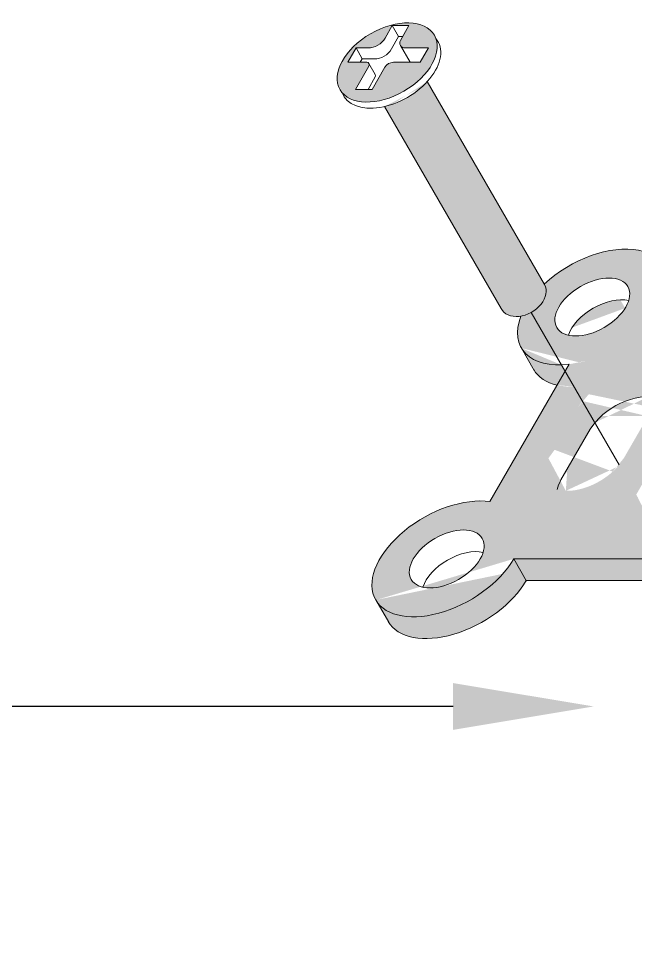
# Model space of a CAD drawing. Header units: metres. Extents: x -692 to 1029, y -233 to 3386.
# Drawn here: x 231.1 to 234.61, y -220.59 to -215.27 of the extents above; entities that cross this region are included whole.
import ezdxf

# ---------------------------------------------------------------- set-up
doc = ezdxf.new("R2010")
doc.units = ezdxf.units.M

# ---------------------------------------------------------------- blocks, each defined once
blk = doc.blocks.new('*E100')
at = {"lineweight": 0, "transparency": 33554687}
h = blk.add_hatch(color=252, dxfattribs=at)
h.dxf.hatch_style = 1
edge = h.paths.add_edge_path(flags=17)
edge.add_ellipse((10.6741, 9.69), major_axis=(-0.2023, -0.1168), ratio=0.57735, start_angle=360.1787, end_angle=407.1803)
edge.add_line((10.5861, 9.5249), (10.4998, 9.6744))
edge.add_ellipse((10.4768, 9.7187), major_axis=(-0.061, -0.0352), ratio=0.707107, start_angle=62.5657, end_angle=88.1573, ccw=False)
edge.add_ellipse((10.6741, 9.69), major_axis=(-0.2023, -0.1168), ratio=0.57735, start_angle=323.9924, end_angle=360.1787)
edge = h.paths.add_edge_path()
edge.add_ellipse((10.7397, 9.4033), major_axis=(-0.1138, -0.0657), ratio=0.57735, start_angle=135, end_angle=303.3651, ccw=False)
edge.add_line((10.847, 9.4033), (10.7636, 9.2588))
edge.add_ellipse((10.6563, 9.2588), major_axis=(-0.1138, -0.0657), ratio=0.57735, start_angle=123.3651, end_angle=135, ccw=False)
edge.add_ellipse((10.6563, 9.2588), major_axis=(-0.1138, -0.0657), ratio=0.57735, start_angle=28.1255, end_angle=123.3651, ccw=False)
edge.add_ellipse((10.6563, 9.2588), major_axis=(-0.1138, -0.0657), ratio=0.57735, start_angle=-45, end_angle=28.1255, ccw=False)
edge.add_line((10.549, 9.2588), (10.6325, 9.4033))
edge.add_ellipse((10.7397, 9.4033), major_axis=(-0.1138, -0.0657), ratio=0.57735, start_angle=303.3651, end_angle=315, ccw=False)
edge.add_line((10.6455, 9.422), (10.5967, 9.5065))
edge.add_line((10.5967, 9.5065), (10.3823, 9.1352))
edge.add_ellipse((10.2595, 8.9719), major_axis=(-0.2023, -0.1168), ratio=0.57735, start_angle=216.3729, end_angle=360.1787)
edge.add_ellipse((10.2595, 8.9719), major_axis=(-0.2023, -0.1168), ratio=0.57735, start_angle=360.1787, end_angle=495.0363)
edge.add_line((10.4502, 8.972), (10.8364, 8.972))
edge.add_line((10.8364, 8.972), (10.8708, 9.0316))
edge.add_line((10.8708, 9.0316), (10.8449, 9.0765))
edge.add_arc((11.2821, 9.3816), 0.5332, 205.093, 214.907, ccw=False)
edge.add_line((10.7993, 9.1555), (11.1079, 9.6901))
edge.add_line((11.1079, 9.6901), (10.8648, 9.6901))
edge.add_ellipse((10.6741, 9.69), major_axis=(-0.2023, -0.1168), ratio=0.57735, start_angle=135.0363, end_angle=179.5577)
edge.add_ellipse((10.6741, 9.69), major_axis=(-0.2023, -0.1168), ratio=0.57735, start_angle=179.5577, end_angle=291.6185)
edge.add_line((10.5369, 9.7555), (10.5378, 9.7539))
edge.add_ellipse((10.4768, 9.7187), major_axis=(-0.061, -0.0352), ratio=0.707107, start_angle=88.1573, end_angle=180, ccw=False)
edge.add_line((10.4998, 9.6744), (10.5861, 9.5249))
edge.add_ellipse((10.6741, 9.69), major_axis=(-0.2023, -0.1168), ratio=0.57735, start_angle=407.1803, end_angle=413.6088)
edge.add_line((10.6084, 9.5267), (10.5967, 9.5065))
edge.add_line((10.5967, 9.5065), (10.6455, 9.422))
edge = h.paths.add_edge_path(flags=0)
edge.add_ellipse((10.6741, 9.69), major_axis=(-0.1011, -0.0584), ratio=0.57735, start_angle=0, end_angle=147.9725, ccw=False)
edge.add_ellipse((10.6741, 9.69), major_axis=(-0.1011, -0.0584), ratio=0.57735, start_angle=147.9725, end_angle=360, ccw=False)
edge = h.paths.add_edge_path(flags=16)
edge.add_ellipse((10.2595, 8.9719), major_axis=(-0.1011, -0.0584), ratio=0.57735, start_angle=147.9725, end_angle=360, ccw=False)
edge.add_ellipse((10.2595, 8.9719), major_axis=(-0.1011, -0.0584), ratio=0.57735, start_angle=0, end_angle=147.9725, ccw=False)
edge = h.paths.add_edge_path(flags=17)
edge.add_ellipse((10.7755, 9.3414), major_axis=(-0.1138, -0.0657), ratio=0.57735, start_angle=208.1255, end_angle=303.3651, ccw=False)
edge.add_ellipse((10.7397, 9.4033), major_axis=(-0.1138, -0.0657), ratio=0.57735, start_angle=135, end_angle=303.3651)
edge.add_line((10.6455, 9.422), (10.6812, 9.3601))
edge = h.paths.add_edge_path(flags=17)
edge.add_ellipse((10.7755, 9.3414), major_axis=(-0.1138, -0.0657), ratio=0.57735, start_angle=303.3651, end_angle=315, ccw=False)
edge.add_line((10.6812, 9.3601), (10.6455, 9.422))
edge.add_ellipse((10.7397, 9.4033), major_axis=(-0.1138, -0.0657), ratio=0.57735, start_angle=303.3651, end_angle=315)
edge.add_line((10.6325, 9.4033), (10.549, 9.2588))
edge.add_ellipse((10.6563, 9.2588), major_axis=(-0.1138, -0.0657), ratio=0.57735, start_angle=-45, end_angle=28.1255)
edge.add_ellipse((10.6921, 9.1969), major_axis=(-0.1138, -0.0657), ratio=0.57735, start_angle=-45, end_angle=-28.1255, ccw=False)
edge.add_line((10.5848, 9.1969), (10.6682, 9.3414))
edge = h.paths.add_edge_path()
edge.add_ellipse((10.2952, 8.91), major_axis=(-0.2023, -0.1168), ratio=0.57735, start_angle=360.1787, end_angle=495.0363)
edge.add_line((10.486, 8.9101), (10.4502, 8.972))
edge.add_ellipse((10.2595, 8.9719), major_axis=(-0.2023, -0.1168), ratio=0.57735, start_angle=360.1787, end_angle=495.0363, ccw=False)
edge.add_line((10.0574, 8.8548), (10.0932, 8.7928))
h.paths.add_polyline_path([(10.8721, 8.9101), (10.8364, 8.972), (10.4502, 8.972), (10.486, 8.9101)], flags=17)
h.paths.add_polyline_path([(10.8721, 8.9101), (10.9065, 8.9697), (10.8708, 9.0316), (10.8364, 8.972)], flags=17)
edge = h.paths.add_edge_path(flags=16)
edge.add_ellipse((10.7098, 9.628), major_axis=(-0.1011, -0.0584), ratio=0.57735, start_angle=212.0275, end_angle=327.9725, ccw=False)
edge.add_ellipse((10.6741, 9.69), major_axis=(-0.1011, -0.0584), ratio=0.57735, start_angle=147.9725, end_angle=360)
edge.add_ellipse((10.6741, 9.69), major_axis=(-0.1011, -0.0584), ratio=0.57735, start_angle=0, end_angle=147.9725)
edge = h.paths.add_edge_path(flags=17)
edge.add_ellipse((10.7098, 9.628), major_axis=(-0.2023, -0.1168), ratio=0.57735, start_angle=360.1787, end_angle=391.9788)
edge.add_line((10.574, 9.4671), (10.5967, 9.5065))
edge.add_line((10.5967, 9.5065), (10.5861, 9.5249))
edge.add_ellipse((10.6741, 9.69), major_axis=(-0.2023, -0.1168), ratio=0.57735, start_angle=360.1787, end_angle=407.1803, ccw=False)
edge.add_line((10.472, 9.5728), (10.5078, 9.5109))
edge = h.paths.add_edge_path(flags=0)
edge.add_ellipse((10.2952, 8.91), major_axis=(-0.1011, -0.0584), ratio=0.57735, start_angle=212.0275, end_angle=327.9725, ccw=False)
edge.add_ellipse((10.2595, 8.9719), major_axis=(-0.1011, -0.0584), ratio=0.57735, start_angle=147.9725, end_angle=360)
edge.add_ellipse((10.2595, 8.9719), major_axis=(-0.1011, -0.0584), ratio=0.57735, start_angle=0, end_angle=147.9725)
h.paths.add_polyline_path([(14.2673, 8.0122), (13.8138, 8.7738, -0.108807), (13.2331, 8.6513, -0.159778), (12.9242, 8.7738), (11.9676, 8.7738, -0.112417), (11.3691, 8.6431, -0.165887), (11.0506, 8.7738), (10.8173, 8.7738), (11.3489, 7.8531), (11.4407, 8.0122), (12.1818, 8.0122), (11.834, 8.6146), (13.1785, 8.6146), (13.5263, 8.0122)])
h.paths.add_polyline_path([(14.2673, 8.0122, 0.049949), (14.5053, 8.1499), (14.6621, 8.0594), (14.1243, 8.9674, -0.066618), (13.8138, 8.7738)])
edge = h.paths.add_edge_path()
edge.add_line((14.6621, 8.0594), (15.0948, 8.8088))
edge.add_line((15.0948, 8.8088), (15.0304, 8.9204))
edge.add_ellipse((14.8434, 8.9267), major_axis=(-0.2023, -0.1168), ratio=0.57735, start_angle=360.0826, end_angle=492.8376, ccw=False)
edge.add_ellipse((14.8434, 8.9267), major_axis=(-0.2023, -0.1168), ratio=0.57735, start_angle=359.9174, end_angle=360.0826, ccw=False)
edge.add_line((14.641, 8.8101), (14.6055, 8.8717))
edge.add_ellipse((14.8076, 8.9886), major_axis=(-0.2023, -0.1168), ratio=0.57735, start_angle=337.0243, end_angle=360.0826, ccw=False)
edge.add_line((14.5951, 8.9267), (14.2665, 8.9267))
edge.add_line((14.2665, 8.9267), (14.2308, 8.9886))
edge.add_line((14.2308, 8.9886), (14.2487, 9.0196))
edge.add_line((14.2487, 9.0196), (14.2248, 9.0196))
edge.add_line((14.2248, 9.0196), (14.1891, 9.0815))
edge.add_line((14.1891, 9.0815), (14.1238, 8.9684))
edge.add_line((14.1238, 8.9684), (14.6621, 8.0594))
edge = h.paths.add_edge_path()
edge.add_ellipse((14.8076, 8.9886), major_axis=(-0.2023, -0.1168), ratio=0.57735, start_angle=315, end_angle=337.0243)
edge.add_ellipse((14.8076, 8.9886), major_axis=(-0.2023, -0.1168), ratio=0.57735, start_angle=337.0243, end_angle=360.0826)
edge.add_ellipse((14.8076, 8.9886), major_axis=(-0.2023, -0.1168), ratio=0.57735, start_angle=360.0826, end_angle=539.587)
edge.add_line((15.0104, 9.1045), (15.0094, 9.1062))
edge.add_ellipse((14.8076, 8.9886), major_axis=(-0.2023, -0.1168), ratio=0.57735, start_angle=540.413, end_angle=571.9971)
edge.add_ellipse((14.8076, 8.9886), major_axis=(-0.2023, -0.1168), ratio=0.57735, start_angle=571.9971, end_angle=593.6269)
edge.add_line((14.8733, 9.1519), (15.0993, 9.5434))
edge.add_ellipse((15.2222, 9.7067), major_axis=(-0.2023, -0.1168), ratio=0.57735, start_angle=36.3731, end_angle=179.587)
edge.add_line((15.425, 9.8226), (15.424, 9.8243))
edge.add_ellipse((15.2222, 9.7067), major_axis=(-0.2023, -0.1168), ratio=0.57735, start_angle=180.413, end_angle=315)
edge.add_line((15.0315, 9.7067), (14.6454, 9.7067))
edge.add_line((14.6454, 9.7067), (14.6122, 9.6492))
edge.add_line((14.6122, 9.6492), (14.7327, 9.4405))
edge.add_ellipse((14.8254, 9.4199), major_axis=(-0.1138, -0.0657), ratio=0.57735, start_angle=135, end_angle=302.1902, ccw=False)
edge.add_line((14.9327, 9.4199), (14.8493, 9.2754))
edge.add_ellipse((14.742, 9.2754), major_axis=(-0.1138, -0.0657), ratio=0.57735, start_angle=124.556, end_angle=135, ccw=False)
edge.add_line((14.8363, 9.2565), (14.8362, 9.2566))
edge.add_ellipse((14.742, 9.2754), major_axis=(-0.1138, -0.0657), ratio=0.57735, start_angle=28.1255, end_angle=123.3651, ccw=False)
edge.add_ellipse((14.742, 9.2754), major_axis=(-0.1138, -0.0657), ratio=0.57735, start_angle=-45, end_angle=28.1255, ccw=False)
edge.add_line((14.6347, 9.2754), (14.7182, 9.4199))
edge.add_ellipse((14.8254, 9.4199), major_axis=(-0.1138, -0.0657), ratio=0.57735, start_angle=302.1902, end_angle=315, ccw=False)
edge.add_line((14.7327, 9.4405), (14.6122, 9.6492))
edge.add_line((14.6122, 9.6492), (14.5917, 9.6138))
edge.add_line((14.5917, 9.6138), (14.4964, 9.6138))
edge.add_line((14.4964, 9.6138), (14.1891, 9.0815))
edge.add_line((14.1891, 9.0815), (14.2844, 9.0815))
edge.add_line((14.2844, 9.0815), (14.2308, 8.9886))
edge.add_line((14.2308, 8.9886), (14.6169, 8.9886))
edge = h.paths.add_edge_path(flags=17)
edge.add_line((15.1351, 9.4815), (15.0993, 9.5434))
edge.add_line((15.0993, 9.5434), (14.8733, 9.1519))
edge.add_ellipse((14.8076, 8.9886), major_axis=(-0.2023, -0.1168), ratio=0.57735, start_angle=571.9971, end_angle=593.6269, ccw=False)
edge.add_line((14.9434, 9.1495), (15.1351, 9.4815))
edge = h.paths.add_edge_path()
edge.add_ellipse((15.258, 9.6447), major_axis=(-0.2023, -0.1168), ratio=0.57735, start_angle=36.3731, end_angle=180.413)
edge.add_line((15.4597, 9.7623), (15.425, 9.8226))
edge.add_ellipse((15.2222, 9.7067), major_axis=(-0.2023, -0.1168), ratio=0.57735, start_angle=36.3731, end_angle=179.587, ccw=False)
edge.add_line((15.0993, 9.5434), (15.1351, 9.4815))
edge = h.paths.add_edge_path()
edge.add_ellipse((14.8434, 8.9267), major_axis=(-0.2023, -0.1168), ratio=0.57735, start_angle=360.0826, end_angle=492.8376)
edge.add_ellipse((14.8434, 8.9267), major_axis=(-0.2023, -0.1168), ratio=0.57735, start_angle=492.8376, end_angle=493.6)
edge.add_ellipse((14.8434, 8.9267), major_axis=(-0.2023, -0.1168), ratio=0.57735, start_angle=493.6, end_angle=509.6611)
edge.add_ellipse((14.8434, 8.9267), major_axis=(-0.2023, -0.1168), ratio=0.57735, start_angle=509.6611, end_angle=540.413)
edge.add_line((15.0452, 9.0443), (15.0104, 9.1045))
edge.add_ellipse((14.8076, 8.9886), major_axis=(-0.2023, -0.1168), ratio=0.57735, start_angle=360.0826, end_angle=539.587, ccw=False)
edge.add_line((14.6055, 8.8717), (14.6412, 8.8097))
h.paths.add_polyline_path([(12.9242, 8.7738, -0.11008), (12.7825, 8.9574), (12.7089, 9.0848, -0.038924), (12.6669, 9.1563), (12.5649, 9.2182), (12.5531, 9.2388, -0.113343), (12.5835, 9.3481, -0.133587), (12.6785, 9.4503), (12.6106, 9.5679), (12.2582, 8.9574), (12.2581, 8.9574, -0.062528), (11.9676, 8.7738)])
blk = doc.blocks.new('A$C44f65689')
at = {"lineweight": 0, "transparency": 33554687}
h = blk.add_hatch(color=252, dxfattribs=at)
h.dxf.hatch_style = 1
edge = h.paths.add_edge_path()
edge.add_ellipse((15.1814, 17.2352), major_axis=(0.2687, 0.1551), ratio=0.61096, start_angle=186.1174, end_angle=540)
edge.add_ellipse((15.1814, 17.2352), major_axis=(0.2687, 0.1551), ratio=0.61096, start_angle=180, end_angle=186.1174)
edge = h.paths.add_edge_path(flags=16)
edge.add_line((15.4171, 17.3181), (15.3697, 17.236))
edge.add_line((15.3697, 17.236), (15.2172, 17.236))
edge.add_ellipse((15.2172, 17.1794), major_axis=(0.04, 0.04), ratio=1, start_angle=45, end_angle=105)
edge.add_line((15.1682, 17.2077), (15.0952, 17.0813))
edge.add_line((15.0952, 17.0813), (15.0004, 17.0813))
edge.add_line((15.0004, 17.0813), (15.0775, 17.2148))
edge.add_ellipse((15.0652, 17.2219), major_axis=(-0.01, 0.01), ratio=1, start_angle=195, end_angle=315)
edge.add_line((15.0652, 17.236), (14.9564, 17.236))
edge.add_line((14.9564, 17.236), (15.0037, 17.3181))
edge.add_line((15.0037, 17.3181), (15.0718, 17.3181))
edge.add_ellipse((15.0718, 17.4312), major_axis=(0.08, 0.08), ratio=1, start_angle=225, end_angle=285)
edge.add_line((15.1698, 17.3747), (15.2104, 17.4451))
edge.add_line((15.2104, 17.4451), (15.3052, 17.4451))
edge.add_line((15.3052, 17.4451), (15.2564, 17.3605))
edge.add_ellipse((15.2809, 17.3464), major_axis=(0.02, 0.02), ratio=1, start_angle=105, end_angle=225)
edge.add_line((15.2809, 17.3181), (15.4171, 17.3181))
edge = h.paths.add_edge_path()
edge.add_ellipse((15.9554, 15.8982), major_axis=(0.122, 0.0704), ratio=0.707107, start_angle=176.8175, end_angle=222.794)
edge.add_ellipse((15.9554, 15.8982), major_axis=(0.122, 0.0704), ratio=0.707107, start_angle=222.794, end_angle=268.1573)
edge.add_ellipse((15.9554, 15.8982), major_axis=(0.122, 0.0704), ratio=0.707107, start_angle=268.1573, end_angle=270)
edge.add_ellipse((15.9554, 15.8982), major_axis=(0.122, 0.0704), ratio=0.707107, start_angle=270, end_angle=314.2833)
edge.add_ellipse((15.9554, 15.8982), major_axis=(0.122, 0.0704), ratio=0.707107, start_angle=-45.7167, end_angle=0)
edge.add_line((16.0774, 15.9687), (15.4093, 17.1258))
edge.add_ellipse((15.2016, 17.2002), major_axis=(0.2687, 0.1551), ratio=0.61096, start_angle=243.4154, end_angle=297.3821, ccw=False)
edge.add_line((15.1661, 16.984), (15.8309, 15.8327))
edge = h.paths.add_edge_path(flags=0)
edge.add_line((15.2058, 17.3123), (15.2464, 17.3827))
edge.add_line((15.2464, 17.3827), (15.2104, 17.4451))
edge.add_line((15.2104, 17.4451), (15.1698, 17.3747))
edge.add_ellipse((15.0718, 17.4312), major_axis=(0.08, 0.08), ratio=1, start_angle=225, end_angle=285, ccw=False)
edge.add_line((15.0718, 17.3181), (15.0037, 17.3181))
edge.add_line((15.0037, 17.3181), (15.0397, 17.2557))
edge.add_line((15.0397, 17.2557), (15.1078, 17.2557))
edge.add_ellipse((15.1078, 17.3689), major_axis=(0.08, 0.08), ratio=1, start_angle=225, end_angle=285)
edge = h.paths.add_edge_path(flags=0)
edge.add_ellipse((15.1012, 17.1595), major_axis=(-0.01, 0.01), ratio=1, start_angle=195, end_angle=255)
edge.add_line((15.1135, 17.1666), (15.0775, 17.2289))
edge.add_ellipse((15.0652, 17.2219), major_axis=(-0.01, 0.01), ratio=1, start_angle=195, end_angle=255, ccw=False)
edge.add_line((15.0775, 17.2148), (15.0004, 17.0813))
edge.add_line((15.0004, 17.0813), (15.0724, 17.0813))
edge.add_line((15.0724, 17.0813), (15.1135, 17.1525))
edge = h.paths.add_edge_path(flags=0)
edge.add_ellipse((15.2172, 17.1794), major_axis=(0.04, 0.04), ratio=1, start_angle=45, end_angle=105, ccw=False)
edge.add_line((15.2172, 17.236), (15.3119, 17.236))
edge.add_line((15.3119, 17.236), (15.2564, 17.3322))
edge.add_ellipse((15.2809, 17.3464), major_axis=(0.02, 0.02), ratio=1, start_angle=105, end_angle=165, ccw=False)
edge.add_line((15.2564, 17.3605), (15.2692, 17.3827))
edge.add_line((15.2692, 17.3827), (15.2464, 17.3827))
edge.add_line((15.2464, 17.3827), (15.2058, 17.3123))
edge.add_ellipse((15.1078, 17.3689), major_axis=(0.08, 0.08), ratio=1, start_angle=225, end_angle=285, ccw=False)
edge.add_line((15.1078, 17.2557), (15.0397, 17.2557))
edge.add_line((15.0397, 17.2557), (15.0283, 17.236))
edge.add_line((15.0283, 17.236), (15.0652, 17.236))
edge.add_ellipse((15.0652, 17.2219), major_axis=(0.01, 0.01), ratio=1, start_angle=345, end_angle=405, ccw=False)
edge.add_line((15.0775, 17.2289), (15.1135, 17.1666))
edge.add_ellipse((15.1012, 17.1595), major_axis=(-0.01, 0.01), ratio=1, start_angle=195, end_angle=255, ccw=False)
edge.add_line((15.1135, 17.1525), (15.0724, 17.0813))
edge.add_line((15.0724, 17.0813), (15.0952, 17.0813))
edge.add_line((15.0952, 17.0813), (15.1682, 17.2077))
edge = h.paths.add_edge_path(flags=0)
edge.add_line((15.3697, 17.236), (15.4171, 17.3181))
edge.add_line((15.4171, 17.3181), (15.2809, 17.3181))
edge.add_ellipse((15.2809, 17.3464), major_axis=(0.02, 0.02), ratio=1, start_angle=165, end_angle=225, ccw=False)
edge.add_line((15.2564, 17.3322), (15.3119, 17.236))
edge.add_line((15.3119, 17.236), (15.3697, 17.236))
h.paths.add_polyline_path([(15.0283, 17.236), (15.0397, 17.2557), (15.0037, 17.3181), (14.9564, 17.236)], flags=0)
for p, q in [((15.1698, 17.3747), (15.2104, 17.4451)), ((15.2104, 17.4451), (15.3052, 17.4451)), ((15.2104, 17.4451), (15.2464, 17.3827)), ((15.3052, 17.4451), (15.2564, 17.3605)), ((15.2058, 17.3123), (15.2464, 17.3827)), ((15.2464, 17.3827), (15.2692, 17.3827)), ((14.9564, 17.236), (15.0037, 17.3181)), ((15.0037, 17.3181), (15.0718, 17.3181)), ((15.0037, 17.3181), (15.0397, 17.2557)), ((15.2564, 17.3322), (15.3119, 17.236)), ((15.2809, 17.3181), (15.4171, 17.3181)), ((15.4171, 17.3181), (15.3697, 17.236)), ((15.0652, 17.236), (14.9564, 17.236)), ((15.0397, 17.2557), (15.0283, 17.236)), ((15.0397, 17.2557), (15.1078, 17.2557)), ((15.3697, 17.236), (15.2172, 17.236)), ((15.0004, 17.0813), (15.0775, 17.2148)), ((15.1135, 17.1666), (15.0775, 17.2289)), ((15.1682, 17.2077), (15.0952, 17.0813)), ((15.0724, 17.0813), (15.1135, 17.1525)), ((16.0774, 15.9687), (15.4093, 17.1258)), ((15.0952, 17.0813), (15.0004, 17.0813)), ((15.8309, 15.8327), (15.1661, 16.984)), ((15.9456, 15.607), (16.0191, 15.4797)), ((16.2185, 15.5143), (15.7664, 14.7313)), ((16.3382, 15.1436), (16.1713, 14.8546)), ((16.6745, 14.4049), (15.9022, 14.4049)), ((15.9022, 14.4049), (15.9756, 14.2777)), ((15.9737, 14.2811), (16.746, 14.2811)), ((15.1163, 14.1708), (15.1898, 14.0436))]:
    blk.add_line(p, q, dxfattribs=at)
at = {"lineweight": 0, "ltscale": 8, "transparency": 33554687}
blk.add_line((16.0013, 15.8098), (16.5028, 14.941), dxfattribs=at)
at = {"linetype": 'ByBlock', "lineweight": -2, "transparency": 33554687}
blk.add_line((15.5571, 13.5634), (8.9392, 13.5634), dxfattribs=at)
at = {"lineweight": 0, "transparency": 33554687, "extrusion": (0, 0, -1)}
for centre, major_axis, ratio, start_param, end_param in [((15.1814, 17.2352), (0.2687, 0.1551), 0.61096, 3.141593, 9.424778), ((15.2016, 17.2002), (0.2687, 0.1551), 0.61096, -0.106769, 3.248361), ((15.9554, 15.8982), (0.122, 0.0704), 0.707107, 0, 3.197137)]:
    blk.add_ellipse(centre, major_axis=major_axis, ratio=ratio, start_param=start_param, end_param=end_param, dxfattribs=at)
at = {"lineweight": 0, "transparency": 33554687}
for centre, major_axis, ratio, start_param, end_param in [((15.0718, 17.4312), (-0.08, 0.08), 1, 2.356194, 3.403392), ((15.2809, 17.3464), (-0.02, 0.02), 1, 0.261799, 2.356194), ((15.1078, 17.3689), (-0.08, 0.08), 1, 2.356195, 3.403392), ((15.0652, 17.2219), (-0.01, 0.01), 1, 3.403392, 5.497787), ((15.2172, 17.1794), (0.04, 0.04), 1, 0.785398, 1.832596), ((15.1012, 17.1595), (0.01, 0.01), 1, 4.974188, 6.021386), ((16.3499, 15.8408), (0.4045, 0.2336), 0.57735, -0.784765, 1.94811), ((16.3499, 15.8408), (0.2023, 0.1168), 0.57735, 3.141593, 9.424778), ((16.4214, 15.717), (0.2023, 0.1168), 0.57735, 0.558985, 2.582608), ((16.3499, 15.8408), (0.4045, 0.2336), 0.57735, 2.513142, 4.077242), ((16.4214, 15.717), (0.4045, 0.2336), 0.57735, 3.138474, 3.699728), ((16.5527, 15.1436), (0.2275, 0.1314), 0.57735, 0.490883, 2.356194), ((16.3859, 14.8546), (0.2275, 0.1314), 0.57735, 2.356194, 2.65071), ((15.5207, 14.4047), (0.4045, 0.2336), 0.57735, 0.634827, 5.49842), ((15.5207, 14.4047), (0.2023, 0.1168), 0.57735, 3.141593, 9.424778), ((15.5922, 14.2809), (0.2023, 0.1168), 0.57735, 0.558985, 2.582608), ((15.5922, 14.2809), (0.4045, 0.2336), 0.57735, 3.138474, 5.49842)]:
    blk.add_ellipse(centre, major_axis=major_axis, ratio=ratio, start_param=start_param, end_param=end_param, dxfattribs=at)
blk.add_solid([(15.5571, 13.6967), (16.3571, 13.5634), (15.5571, 13.43)], dxfattribs=at)
at = {"xscale": 2, "yscale": 2}
blk.add_blockref('*E100', (-4.9982, -3.5391), dxfattribs=at)

msp = doc.modelspace()

# ---------------------------------------------------------------- block references
msp.add_blockref('A$C44f65689', (218.0142, -232.7566))

doc.saveas('drawing.dxf')
